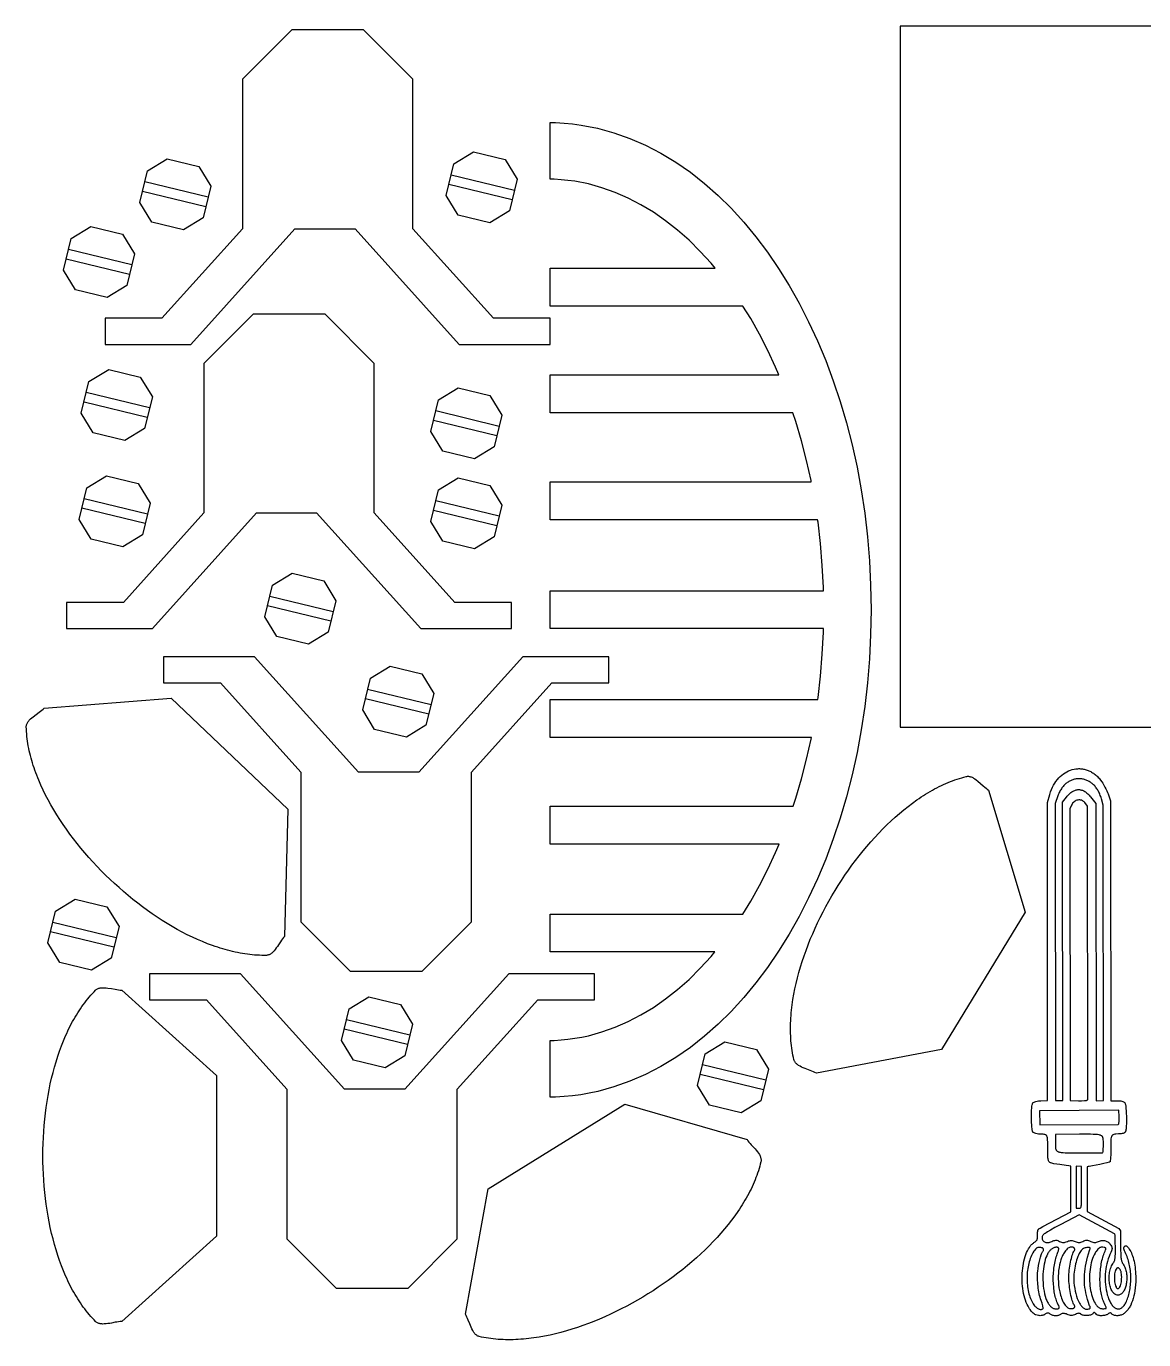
# Model space of a CAD drawing. Extents: x 1595 to 2434, y 672 to 1398.
# Drawn here: x 1595.2 to 1831.2, y 1120.2 to 1397.7 of the extents above; entities that cross this region are included whole.
import ezdxf

# ---------------------------------------------------------------- set-up
doc = ezdxf.new("R2010")
doc.units = 0
doc.layers.add('3MM_CUT', color=5, linetype='CONTINUOUS')
doc.layers.add('3MM_ENGRAVE', color=4, linetype='CONTINUOUS')

msp = doc.modelspace()

# ---------------------------------------------------------------- linework, layer by layer
at = {"layer": '3MM_CUT'}
for points in [[(1611.88, 1330.45), (1630, 1330.45), (1651.97, 1354.87), (1664.7, 1354.87), (1686.68, 1330.45), (1705.88, 1330.45), (1705.88, 1335.98), (1693.88, 1335.98), (1676.88, 1354.87), (1676.88, 1386.47), (1666.47, 1396.88), (1651.3, 1396.88), (1640.88, 1386.47), (1640.88, 1354.87), (1623.88, 1335.98), (1611.88, 1335.98)], [(1779.79, 1249.61), (2025.75, 1249.61), (2025.75, 1397.67), (1779.79, 1397.67)], [(1705.88, 1171.45), (1705.88, 1183.45), (1706.68, 1183.47), (1708.16, 1183.56), (1709.63, 1183.7), (1711.08, 1183.9), (1712.53, 1184.15), (1713.94, 1184.45), (1716.81, 1185.24), (1719.6, 1186.23), (1722.34, 1187.43), (1725.03, 1188.83), (1727.67, 1190.42), (1730.24, 1192.21), (1732.75, 1194.19), (1735.2, 1196.35), (1737.57, 1198.69), (1739.87, 1201.2), (1740.66, 1202.15), (1705.88, 1202.15), (1705.88, 1210.15), (1746.54, 1210.15), (1748.23, 1212.87), (1750.08, 1216.17), (1751.84, 1219.61), (1753.49, 1223.18), (1754.22, 1224.93), (1705.88, 1224.93), (1705.88, 1232.93), (1757.21, 1232.93), (1757.78, 1234.64), (1758.98, 1238.7), (1760.04, 1242.85), (1760.98, 1247.11), (1761.04, 1247.46), (1705.88, 1247.46), (1705.88, 1255.46), (1762.38, 1255.46), (1762.45, 1255.9), (1762.97, 1260.42), (1763.35, 1265.01), (1763.59, 1269.68), (1763.6, 1270.45), (1705.88, 1270.45), (1705.88, 1278.45), (1763.6, 1278.45), (1763.59, 1279.13), (1763.35, 1283.8), (1762.97, 1288.39), (1762.45, 1292.91), (1762.37, 1293.43), (1705.88, 1293.43), (1705.88, 1301.43), (1761.03, 1301.43), (1760.98, 1301.7), (1760.04, 1305.96), (1758.98, 1310.11), (1757.78, 1314.17), (1757.16, 1316.05), (1705.88, 1316.05), (1705.88, 1324.05), (1754.16, 1324.05), (1753.49, 1325.63), (1751.84, 1329.2), (1750.08, 1332.64), (1748.23, 1335.94), (1746.58, 1338.58), (1705.88, 1338.58), (1705.88, 1346.58), (1740.72, 1346.58), (1739.87, 1347.61), (1737.57, 1350.12), (1735.2, 1352.46), (1732.75, 1354.62), (1730.24, 1356.6), (1727.67, 1358.39), (1725.03, 1359.98), (1722.34, 1361.38), (1719.6, 1362.58), (1716.81, 1363.57), (1713.97, 1364.35), (1711.06, 1364.92), (1709.63, 1365.11), (1708.16, 1365.26), (1706.68, 1365.34), (1705.88, 1365.36), (1705.88, 1377.36), (1707, 1377.34), (1708.8, 1377.23), (1710.59, 1377.06), (1712.42, 1376.81), (1715.88, 1376.13), (1719.33, 1375.19), (1722.72, 1373.98), (1726.03, 1372.54), (1729.26, 1370.86), (1732.41, 1368.95), (1735.48, 1366.82), (1738.45, 1364.48), (1741.32, 1361.94), (1744.1, 1359.21), (1746.77, 1356.29), (1749.33, 1353.19), (1751.79, 1349.92), (1754.13, 1346.49), (1756.36, 1342.9), (1758.47, 1339.15), (1760.46, 1335.27), (1762.32, 1331.24), (1764.06, 1327.08), (1765.66, 1322.8), (1767.13, 1318.4), (1768.45, 1313.88), (1769.64, 1309.26), (1770.68, 1304.54), (1771.57, 1299.72), (1772.31, 1294.81), (1772.89, 1289.82), (1773.31, 1284.75), (1773.56, 1279.61), (1773.65, 1274.41), (1773.56, 1269.2), (1773.31, 1264.06), (1772.89, 1258.99), (1772.31, 1254), (1771.57, 1249.09), (1770.68, 1244.27), (1769.64, 1239.55), (1768.45, 1234.93), (1767.13, 1230.41), (1765.66, 1226.01), (1764.06, 1221.73), (1762.32, 1217.57), (1760.46, 1213.54), (1758.47, 1209.66), (1756.36, 1205.91), (1754.13, 1202.32), (1751.79, 1198.89), (1749.33, 1195.62), (1746.77, 1192.52), (1744.1, 1189.6), (1741.32, 1186.87), (1738.45, 1184.33), (1735.48, 1181.99), (1732.41, 1179.86), (1729.26, 1177.95), (1726.03, 1176.27), (1722.72, 1174.83), (1719.33, 1173.63), (1715.93, 1172.69), (1714.13, 1172.31), (1712.37, 1172), (1710.59, 1171.75), (1708.8, 1171.58), (1707, 1171.47)], [(1683.89, 1361.9), (1685.51, 1368.59), (1689.66, 1371.12), (1689.66, 1371.12), (1696.35, 1369.5), (1696.35, 1369.5), (1698.89, 1365.34), (1698.89, 1365.34), (1697.26, 1358.66), (1693.11, 1356.12), (1693.11, 1356.12), (1686.42, 1357.74), (1686.42, 1357.74)], [(1619.18, 1360.45), (1620.8, 1367.14), (1624.95, 1369.67), (1624.95, 1369.67), (1631.64, 1368.05), (1631.64, 1368.05), (1634.18, 1363.89), (1634.18, 1363.89), (1632.56, 1357.21), (1628.4, 1354.67), (1628.4, 1354.67), (1621.71, 1356.29), (1621.71, 1356.29)], [(1603.06, 1346.16), (1604.68, 1352.84), (1608.84, 1355.38), (1608.84, 1355.38), (1615.53, 1353.76), (1615.53, 1353.76), (1618.06, 1349.6), (1618.06, 1349.6), (1616.44, 1342.91), (1612.29, 1340.38), (1612.29, 1340.38), (1605.6, 1342), (1605.6, 1342)], [(1603.72, 1270.45), (1621.84, 1270.45), (1643.81, 1294.86), (1656.54, 1294.86), (1678.52, 1270.45), (1697.72, 1270.45), (1697.72, 1275.97), (1685.72, 1275.97), (1668.72, 1294.86), (1668.72, 1326.46), (1658.31, 1336.87), (1643.14, 1336.87), (1632.72, 1326.46), (1632.72, 1294.86), (1615.72, 1275.97), (1603.72, 1275.97)], [(1606.84, 1315.95), (1608.46, 1322.64), (1612.62, 1325.17), (1612.62, 1325.17), (1619.3, 1323.55), (1619.3, 1323.55), (1621.84, 1319.39), (1621.84, 1319.39), (1620.22, 1312.71), (1616.06, 1310.17), (1616.06, 1310.17), (1609.37, 1311.79), (1609.37, 1311.79)], [(1680.65, 1312.06), (1682.27, 1318.75), (1686.43, 1321.28), (1686.43, 1321.28), (1693.12, 1319.66), (1693.12, 1319.66), (1695.65, 1315.5), (1695.65, 1315.5), (1694.03, 1308.82), (1689.87, 1306.28), (1689.87, 1306.28), (1683.18, 1307.9), (1683.18, 1307.9)], [(1606.41, 1293.51), (1608.03, 1300.2), (1612.18, 1302.73), (1612.18, 1302.73), (1618.87, 1301.11), (1618.87, 1301.11), (1621.41, 1296.96), (1621.41, 1296.96), (1619.79, 1290.27), (1615.63, 1287.73), (1615.63, 1287.73), (1608.94, 1289.35), (1608.94, 1289.35)], [(1680.65, 1293.07), (1682.27, 1299.76), (1686.43, 1302.3), (1686.43, 1302.3), (1693.12, 1300.67), (1693.12, 1300.67), (1695.65, 1296.52), (1695.65, 1296.52), (1694.03, 1289.83), (1689.87, 1287.3), (1689.87, 1287.3), (1683.18, 1288.92), (1683.18, 1288.92)], [(1645.59, 1272.9), (1647.21, 1279.59), (1651.37, 1282.12), (1651.37, 1282.12), (1658.06, 1280.5), (1658.06, 1280.5), (1660.59, 1276.34), (1660.59, 1276.34), (1658.97, 1269.66), (1654.81, 1267.12), (1654.81, 1267.12), (1648.12, 1268.74), (1648.12, 1268.74)], [(1718.23, 1264.51), (1700.11, 1264.51), (1678.14, 1240.1), (1665.41, 1240.1), (1643.44, 1264.51), (1624.23, 1264.51), (1624.23, 1258.99), (1636.23, 1258.99), (1653.23, 1240.1), (1653.23, 1208.5), (1663.64, 1198.09), (1678.81, 1198.09), (1689.23, 1208.5), (1689.23, 1240.1), (1706.23, 1258.99), (1718.23, 1258.99)], [(1666.27, 1253.26), (1667.89, 1259.95), (1672.04, 1262.49), (1672.04, 1262.49), (1678.73, 1260.86), (1678.73, 1260.86), (1681.27, 1256.71), (1681.27, 1256.71), (1679.64, 1250.02), (1675.49, 1247.49), (1675.49, 1247.49), (1668.8, 1249.11), (1668.8, 1249.11)], [(1645.94, 1201.43), (1645.44, 1201.42), (1644.95, 1201.42), (1644.45, 1201.44), (1643.95, 1201.46), (1643.44, 1201.49), (1642.94, 1201.54), (1642.43, 1201.59), (1641.91, 1201.65), (1641.4, 1201.72), (1640.88, 1201.81), (1640.37, 1201.9), (1639.85, 1202), (1639.33, 1202.11), (1638.8, 1202.23), (1638.28, 1202.35), (1637.75, 1202.49), (1637.23, 1202.63), (1636.7, 1202.79), (1636.17, 1202.95), (1635.64, 1203.12), (1635.1, 1203.3), (1634.57, 1203.49), (1633.51, 1203.89), (1632.44, 1204.32), (1631.37, 1204.78), (1630.3, 1205.27), (1629.23, 1205.79), (1628.16, 1206.34), (1627.1, 1206.92), (1626.03, 1207.52), (1624.98, 1208.15), (1623.92, 1208.81), (1622.88, 1209.49), (1621.83, 1210.2), (1620.8, 1210.92), (1619.78, 1211.67), (1618.76, 1212.45), (1617.75, 1213.24), (1616.76, 1214.05), (1615.77, 1214.88), (1614.8, 1215.73), (1613.84, 1216.59), (1612.9, 1217.48), (1611.97, 1218.38), (1611.06, 1219.29), (1610.16, 1220.22), (1609.28, 1221.16), (1608.42, 1222.11), (1607.58, 1223.08), (1606.76, 1224.05), (1605.96, 1225.04), (1605.18, 1226.04), (1604.42, 1227.04), (1603.69, 1228.05), (1602.98, 1229.07), (1602.3, 1230.1), (1601.64, 1231.13), (1601.01, 1232.16), (1600.41, 1233.2), (1599.83, 1234.24), (1599.29, 1235.28), (1598.77, 1236.33), (1598.29, 1237.37), (1597.84, 1238.42), (1597.62, 1238.94), (1597.42, 1239.46), (1597.22, 1239.99), (1597.03, 1240.51), (1596.85, 1241.03), (1596.68, 1241.55), (1596.52, 1242.06), (1596.37, 1242.58), (1596.22, 1243.1), (1596.09, 1243.61), (1595.96, 1244.13), (1595.84, 1244.64), (1595.74, 1245.15), (1595.64, 1245.66), (1595.55, 1246.17), (1595.47, 1246.67), (1595.4, 1247.18), (1595.34, 1247.68), (1595.3, 1248.18), (1595.26, 1248.68), (1595.23, 1249.17), (1595.21, 1249.67), (1595.22, 1249.82), (1595.24, 1249.97), (1595.27, 1250.12), (1595.32, 1250.27), (1595.38, 1250.41), (1595.45, 1250.55), (1595.53, 1250.69), (1595.63, 1250.82), (1595.73, 1250.96), (1595.85, 1251.09), (1596.1, 1251.35), (1596.37, 1251.6), (1596.67, 1251.84), (1597.3, 1252.31), (1597.94, 1252.77), (1598.24, 1253), (1598.53, 1253.22), (1598.79, 1253.45), (1599.02, 1253.67), (1625.85, 1255.76), (1650.48, 1232.33), (1649.74, 1205.43), (1649.53, 1205.19), (1649.32, 1204.92), (1649.11, 1204.62), (1648.9, 1204.31), (1648.47, 1203.65), (1648.26, 1203.32), (1648.03, 1203), (1647.8, 1202.69), (1647.57, 1202.4), (1647.32, 1202.13), (1647.2, 1202.01), (1647.07, 1201.9), (1646.94, 1201.8), (1646.81, 1201.71), (1646.67, 1201.63), (1646.53, 1201.56), (1646.39, 1201.51), (1646.24, 1201.47), (1646.09, 1201.44)], [(1815.86, 1156.91), (1815.43, 1156.96), (1814.86, 1157.03), (1813.51, 1157.22), (1812.86, 1157.32), (1812.28, 1157.42), (1811.85, 1157.51), (1811.62, 1157.57), (1811.52, 1157.61), (1811.43, 1157.66), (1811.35, 1157.73), (1811.27, 1157.8), (1811.21, 1157.9), (1811.16, 1158.01), (1811.11, 1158.14), (1811.07, 1158.3), (1811.04, 1158.48), (1811.02, 1158.69), (1810.98, 1159.22), (1810.96, 1159.88), (1810.96, 1160.72), (1810.96, 1161.68), (1810.96, 1162.06), (1810.95, 1162.4), (1810.93, 1162.68), (1810.9, 1162.91), (1810.85, 1163.1), (1810.8, 1163.26), (1810.76, 1163.32), (1810.72, 1163.38), (1810.68, 1163.43), (1810.63, 1163.47), (1810.57, 1163.51), (1810.52, 1163.54), (1810.38, 1163.58), (1810.22, 1163.61), (1810.03, 1163.63), (1809.57, 1163.64), (1809.28, 1163.66), (1809, 1163.69), (1808.73, 1163.73), (1808.48, 1163.78), (1808.26, 1163.84), (1808.08, 1163.91), (1807.94, 1163.99), (1807.89, 1164.03), (1807.85, 1164.07), (1807.81, 1164.14), (1807.78, 1164.22), (1807.74, 1164.34), (1807.71, 1164.47), (1807.66, 1164.8), (1807.61, 1165.19), (1807.58, 1165.64), (1807.55, 1166.13), (1807.53, 1166.64), (1807.53, 1167.17), (1807.53, 1167.7), (1807.54, 1168.21), (1807.57, 1168.7), (1807.6, 1169.15), (1807.64, 1169.54), (1807.69, 1169.87), (1807.72, 1170), (1807.76, 1170.11), (1807.79, 1170.2), (1807.83, 1170.26), (1807.87, 1170.31), (1807.92, 1170.35), (1808.07, 1170.43), (1808.25, 1170.5), (1808.47, 1170.57), (1808.71, 1170.63), (1808.98, 1170.67), (1809.26, 1170.7), (1809.54, 1170.71), (1810.93, 1170.74), (1810.9, 1233.73), (1811.4, 1235.43), (1811.56, 1235.95), (1811.75, 1236.45), (1811.96, 1236.92), (1812.2, 1237.36), (1812.45, 1237.79), (1812.71, 1238.18), (1813, 1238.55), (1813.3, 1238.89), (1813.62, 1239.21), (1813.95, 1239.5), (1814.29, 1239.77), (1814.64, 1240), (1815, 1240.21), (1815.37, 1240.39), (1815.75, 1240.54), (1816.13, 1240.66), (1816.52, 1240.76), (1816.91, 1240.82), (1817.11, 1240.84), (1817.31, 1240.85), (1817.51, 1240.86), (1817.7, 1240.86), (1817.9, 1240.85), (1818.1, 1240.83), (1818.3, 1240.81), (1818.49, 1240.77), (1818.69, 1240.73), (1818.89, 1240.68), (1819.08, 1240.63), (1819.28, 1240.56), (1819.47, 1240.49), (1819.66, 1240.41), (1819.85, 1240.32), (1820.04, 1240.23), (1820.23, 1240.12), (1820.41, 1240.01), (1820.6, 1239.89), (1820.78, 1239.76), (1820.96, 1239.63), (1821.13, 1239.48), (1821.31, 1239.33), (1821.48, 1239.17), (1821.65, 1238.99), (1821.81, 1238.82), (1821.97, 1238.63), (1822.13, 1238.43), (1822.37, 1238.11), (1822.6, 1237.76), (1822.84, 1237.38), (1823.06, 1236.98), (1823.27, 1236.59), (1823.46, 1236.2), (1823.61, 1235.84), (1823.73, 1235.52), (1824.21, 1234.03), (1824.27, 1170.69), (1825.58, 1170.73), (1825.85, 1170.73), (1826.12, 1170.71), (1826.37, 1170.67), (1826.61, 1170.62), (1826.82, 1170.56), (1827, 1170.49), (1827.14, 1170.41), (1827.2, 1170.36), (1827.24, 1170.32), (1827.28, 1170.25), (1827.31, 1170.16), (1827.34, 1170.05), (1827.38, 1169.9), (1827.44, 1169.55), (1827.49, 1169.11), (1827.53, 1168.61), (1827.56, 1168.05), (1827.58, 1167.46), (1827.58, 1166.84), (1827.57, 1165.84), (1827.56, 1165.44), (1827.55, 1165.09), (1827.52, 1164.79), (1827.48, 1164.55), (1827.43, 1164.34), (1827.4, 1164.26), (1827.36, 1164.18), (1827.32, 1164.11), (1827.27, 1164.05), (1827.22, 1163.99), (1827.16, 1163.95), (1827.1, 1163.91), (1827.03, 1163.87), (1826.87, 1163.82), (1826.68, 1163.78), (1826.46, 1163.75), (1825.91, 1163.71), (1825.37, 1163.66), (1825.15, 1163.64), (1824.96, 1163.6), (1824.8, 1163.55), (1824.73, 1163.51), (1824.66, 1163.48), (1824.61, 1163.43), (1824.56, 1163.38), (1824.51, 1163.33), (1824.47, 1163.26), (1824.43, 1163.19), (1824.4, 1163.11), (1824.35, 1162.92), (1824.32, 1162.69), (1824.29, 1162.42), (1824.28, 1162.1), (1824.27, 1161.73), (1824.28, 1160.81), (1824.27, 1159.71), (1824.26, 1159.22), (1824.23, 1158.78), (1824.21, 1158.4), (1824.18, 1158.1), (1824.14, 1157.89), (1824.12, 1157.82), (1824.11, 1157.78), (1824.04, 1157.75), (1823.91, 1157.71), (1823.44, 1157.58), (1822.78, 1157.43), (1822, 1157.26), (1821.18, 1157.1), (1820.4, 1156.95), (1819.74, 1156.84), (1819.47, 1156.81), (1819.26, 1156.79), (1819.27, 1147.3), (1825.97, 1143.7), (1826.34, 1143.21), (1826.35, 1140.11), (1826.35, 1139.19), (1826.37, 1138.45), (1826.39, 1137.87), (1826.41, 1137.62), (1826.44, 1137.41), (1826.47, 1137.21), (1826.51, 1137.04), (1826.55, 1136.89), (1826.6, 1136.75), (1826.66, 1136.61), (1826.72, 1136.49), (1826.87, 1136.24), (1827, 1136.04), (1827.12, 1135.83), (1827.22, 1135.6), (1827.31, 1135.37), (1827.39, 1135.13), (1827.46, 1134.88), (1827.52, 1134.63), (1827.57, 1134.37), (1827.61, 1134.11), (1827.64, 1133.85), (1827.66, 1133.58), (1827.66, 1133.32), (1827.66, 1133.05), (1827.65, 1132.79), (1827.63, 1132.53), (1827.6, 1132.28), (1827.56, 1132.02), (1827.51, 1131.78), (1827.45, 1131.54), (1827.39, 1131.32), (1827.31, 1131.1), (1827.23, 1130.89), (1827.14, 1130.7), (1827.04, 1130.52), (1826.93, 1130.35), (1826.81, 1130.19), (1826.69, 1130.06), (1826.56, 1129.94), (1826.42, 1129.84), (1826.27, 1129.76), (1826.12, 1129.7), (1825.96, 1129.66), (1825.78, 1129.65), (1825.6, 1129.66), (1825.43, 1129.7), (1825.26, 1129.77), (1825.11, 1129.86), (1824.96, 1129.98), (1824.83, 1130.12), (1824.7, 1130.28), (1824.58, 1130.46), (1824.47, 1130.65), (1824.37, 1130.86), (1824.28, 1131.09), (1824.2, 1131.33), (1824.13, 1131.58), (1824.07, 1131.84), (1824.02, 1132.11), (1823.98, 1132.39), (1823.95, 1132.68), (1823.94, 1132.97), (1823.93, 1133.26), (1823.94, 1133.56), (1823.96, 1133.85), (1823.99, 1134.15), (1824.04, 1134.44), (1824.09, 1134.73), (1824.16, 1135.01), (1824.25, 1135.29), (1824.34, 1135.56), (1824.45, 1135.82), (1824.58, 1136.06), (1824.72, 1136.3), (1824.87, 1136.52), (1824.93, 1136.61), (1824.98, 1136.7), (1825.03, 1136.8), (1825.07, 1136.91), (1825.11, 1137.04), (1825.14, 1137.18), (1825.2, 1137.51), (1825.23, 1137.91), (1825.25, 1138.41), (1825.26, 1139.02), (1825.25, 1139.76), (1825.24, 1140.81), (1825.21, 1141.68), (1825.18, 1142.29), (1825.16, 1142.46), (1825.15, 1142.54), (1825.07, 1142.64), (1817.59, 1146.63), (1813.7, 1144.56), (1812.49, 1143.92), (1811.56, 1143.41), (1810.88, 1143.02), (1810.61, 1142.85), (1810.39, 1142.71), (1810.22, 1142.58), (1810.08, 1142.47), (1809.97, 1142.36), (1809.9, 1142.26), (1809.84, 1142.16), (1809.81, 1142.06), (1809.79, 1141.96), (1809.78, 1141.86), (1809.79, 1141.67), (1809.82, 1141.51), (1809.87, 1141.36), (1809.94, 1141.22), (1810.02, 1141.1), (1810.13, 1141), (1810.25, 1140.91), (1810.39, 1140.84), (1810.54, 1140.79), (1810.7, 1140.76), (1810.87, 1140.75), (1811.05, 1140.76), (1811.24, 1140.78), (1811.43, 1140.83), (1811.63, 1140.91), (1811.84, 1141), (1812.07, 1141.11), (1812.28, 1141.18), (1812.49, 1141.23), (1812.68, 1141.25), (1812.88, 1141.24), (1813.07, 1141.19), (1813.27, 1141.12), (1813.48, 1141.02), (1813.69, 1140.92), (1813.89, 1140.85), (1814.09, 1140.81), (1814.28, 1140.79), (1814.48, 1140.8), (1814.68, 1140.84), (1814.89, 1140.91), (1815.11, 1141), (1815.32, 1141.1), (1815.53, 1141.16), (1815.74, 1141.2), (1815.94, 1141.22), (1816.15, 1141.2), (1816.35, 1141.16), (1816.56, 1141.09), (1816.78, 1141), (1817, 1140.91), (1817.2, 1140.84), (1817.4, 1140.8), (1817.6, 1140.79), (1817.79, 1140.8), (1817.99, 1140.85), (1818.19, 1140.92), (1818.4, 1141.02), (1818.61, 1141.12), (1818.81, 1141.2), (1819.01, 1141.24), (1819.2, 1141.25), (1819.39, 1141.24), (1819.6, 1141.19), (1819.81, 1141.11), (1820.04, 1141.01), (1820.27, 1140.9), (1820.49, 1140.82), (1820.69, 1140.78), (1820.89, 1140.76), (1821.09, 1140.77), (1821.29, 1140.82), (1821.5, 1140.89), (1821.72, 1140.99), (1821.9, 1141.08), (1822.08, 1141.14), (1822.27, 1141.18), (1822.45, 1141.21), (1822.62, 1141.22), (1822.8, 1141.21), (1822.98, 1141.19), (1823.15, 1141.14), (1823.31, 1141.08), (1823.47, 1141), (1823.63, 1140.91), (1823.78, 1140.8), (1823.92, 1140.68), (1824.05, 1140.53), (1824.18, 1140.38), (1824.29, 1140.21), (1824.41, 1140), (1824.49, 1139.82), (1824.52, 1139.74), (1824.53, 1139.65), (1824.54, 1139.56), (1824.54, 1139.46), (1824.52, 1139.36), (1824.5, 1139.25), (1824.41, 1138.99), (1824.28, 1138.67), (1824.11, 1138.27), (1823.91, 1137.79), (1823.73, 1137.3), (1823.58, 1136.79), (1823.44, 1136.27), (1823.33, 1135.74), (1823.24, 1135.21), (1823.17, 1134.66), (1823.12, 1134.12), (1823.1, 1133.56), (1823.09, 1133.01), (1823.11, 1132.46), (1823.16, 1131.9), (1823.22, 1131.35), (1823.31, 1130.81), (1823.42, 1130.27), (1823.55, 1129.74), (1823.64, 1129.45), (1823.73, 1129.17), (1823.82, 1128.91), (1823.92, 1128.67), (1824.02, 1128.43), (1824.13, 1128.21), (1824.24, 1128.01), (1824.36, 1127.82), (1824.48, 1127.65), (1824.6, 1127.49), (1824.73, 1127.34), (1824.86, 1127.22), (1824.99, 1127.1), (1825.12, 1127), (1825.25, 1126.92), (1825.38, 1126.85), (1825.52, 1126.8), (1825.65, 1126.77), (1825.79, 1126.75), (1825.93, 1126.75), (1826.06, 1126.76), (1826.2, 1126.79), (1826.33, 1126.84), (1826.46, 1126.91), (1826.59, 1126.99), (1826.72, 1127.09), (1826.85, 1127.2), (1826.98, 1127.34), (1827.1, 1127.49), (1827.22, 1127.66), (1827.33, 1127.84), (1827.44, 1128.05), (1827.57, 1128.31), (1827.69, 1128.59), (1827.81, 1128.87), (1827.91, 1129.17), (1828.01, 1129.47), (1828.1, 1129.78), (1828.18, 1130.09), (1828.25, 1130.42), (1828.31, 1130.74), (1828.37, 1131.08), (1828.41, 1131.41), (1828.45, 1131.75), (1828.48, 1132.1), (1828.5, 1132.44), (1828.52, 1132.79), (1828.52, 1133.14), (1828.52, 1133.49), (1828.51, 1133.84), (1828.49, 1134.18), (1828.46, 1134.53), (1828.42, 1134.88), (1828.38, 1135.22), (1828.32, 1135.56), (1828.26, 1135.89), (1828.19, 1136.22), (1828.11, 1136.55), (1828.03, 1136.87), (1827.93, 1137.18), (1827.83, 1137.49), (1827.72, 1137.79), (1827.6, 1138.08), (1827.47, 1138.37), (1827.3, 1138.73), (1827.17, 1139.02), (1827.09, 1139.26), (1827.04, 1139.45), (1827.03, 1139.53), (1827.03, 1139.6), (1827.04, 1139.67), (1827.06, 1139.73), (1827.09, 1139.78), (1827.12, 1139.84), (1827.21, 1139.95), (1827.31, 1140.04), (1827.36, 1140.07), (1827.41, 1140.09), (1827.45, 1140.1), (1827.5, 1140.1), (1827.55, 1140.09), (1827.6, 1140.06), (1827.65, 1140.03), (1827.71, 1139.98), (1827.84, 1139.84), (1827.99, 1139.65), (1828.18, 1139.39), (1828.34, 1139.14), (1828.49, 1138.87), (1828.63, 1138.58), (1828.76, 1138.27), (1828.89, 1137.93), (1829, 1137.58), (1829.1, 1137.21), (1829.2, 1136.82), (1829.28, 1136.41), (1829.35, 1135.98), (1829.41, 1135.54), (1829.46, 1135.09), (1829.5, 1134.62), (1829.53, 1134.13), (1829.55, 1133.64), (1829.55, 1133.13), (1829.54, 1132.46), (1829.51, 1131.82), (1829.45, 1131.2), (1829.37, 1130.6), (1829.28, 1130.03), (1829.16, 1129.48), (1829.02, 1128.96), (1828.86, 1128.47), (1828.69, 1128), (1828.49, 1127.57), (1828.38, 1127.36), (1828.28, 1127.17), (1828.16, 1126.98), (1828.04, 1126.8), (1827.92, 1126.63), (1827.79, 1126.46), (1827.66, 1126.31), (1827.53, 1126.17), (1827.39, 1126.03), (1827.24, 1125.9), (1827.1, 1125.78), (1826.94, 1125.68), (1826.8, 1125.59), (1826.64, 1125.51), (1826.47, 1125.45), (1826.29, 1125.4), (1826.11, 1125.36), (1825.93, 1125.34), (1825.74, 1125.32), (1825.56, 1125.32), (1825.38, 1125.33), (1825.21, 1125.36), (1825.05, 1125.39), (1824.9, 1125.44), (1824.76, 1125.5), (1824.63, 1125.57), (1824.53, 1125.65), (1824.44, 1125.75), (1824.37, 1125.82), (1824.29, 1125.87), (1824.21, 1125.9), (1824.12, 1125.9), (1824.02, 1125.88), (1823.91, 1125.83), (1823.8, 1125.77), (1823.68, 1125.67), (1823.57, 1125.6), (1823.45, 1125.53), (1823.3, 1125.47), (1823.14, 1125.42), (1822.97, 1125.38), (1822.79, 1125.35), (1822.61, 1125.33), (1822.42, 1125.32), (1822.24, 1125.32), (1822.06, 1125.32), (1821.89, 1125.34), (1821.73, 1125.37), (1821.59, 1125.41), (1821.46, 1125.46), (1821.36, 1125.52), (1821.28, 1125.59), (1821.13, 1125.75), (1821, 1125.88), (1820.9, 1125.95), (1820.85, 1125.98), (1820.81, 1125.99), (1820.77, 1125.99), (1820.73, 1125.98), (1820.69, 1125.96), (1820.65, 1125.94), (1820.56, 1125.85), (1820.46, 1125.73), (1820.38, 1125.64), (1820.27, 1125.57), (1820.13, 1125.5), (1819.97, 1125.45), (1819.8, 1125.41), (1819.61, 1125.37), (1819.42, 1125.35), (1819.22, 1125.34), (1819.02, 1125.34), (1818.83, 1125.36), (1818.64, 1125.38), (1818.47, 1125.42), (1818.31, 1125.46), (1818.17, 1125.52), (1818.06, 1125.59), (1818.01, 1125.63), (1817.97, 1125.67), (1817.94, 1125.71), (1817.9, 1125.74), (1817.8, 1125.79), (1817.68, 1125.81), (1817.55, 1125.82), (1817.39, 1125.79), (1817.22, 1125.75), (1817.03, 1125.69), (1816.83, 1125.6), (1816.59, 1125.5), (1816.37, 1125.43), (1816.16, 1125.38), (1815.95, 1125.37), (1815.74, 1125.38), (1815.53, 1125.42), (1815.3, 1125.49), (1815.07, 1125.59), (1814.86, 1125.68), (1814.67, 1125.74), (1814.48, 1125.79), (1814.31, 1125.8), (1814.15, 1125.8), (1814, 1125.77), (1813.87, 1125.72), (1813.75, 1125.65), (1813.63, 1125.56), (1813.51, 1125.49), (1813.38, 1125.43), (1813.24, 1125.38), (1813.1, 1125.34), (1812.95, 1125.31), (1812.81, 1125.29), (1812.66, 1125.29), (1812.51, 1125.29), (1812.36, 1125.31), (1812.21, 1125.34), (1812.06, 1125.38), (1811.91, 1125.43), (1811.76, 1125.49), (1811.62, 1125.57), (1811.48, 1125.65), (1811.32, 1125.75), (1811.17, 1125.82), (1811.03, 1125.86), (1810.9, 1125.87), (1810.77, 1125.85), (1810.65, 1125.81), (1810.52, 1125.73), (1810.39, 1125.63), (1810.26, 1125.54), (1810.12, 1125.46), (1809.96, 1125.4), (1809.78, 1125.36), (1809.59, 1125.33), (1809.39, 1125.32), (1809.18, 1125.33), (1808.98, 1125.36), (1808.71, 1125.41), (1808.48, 1125.48), (1808.37, 1125.52), (1808.27, 1125.57), (1808.17, 1125.63), (1808.08, 1125.69), (1807.89, 1125.85), (1807.69, 1126.04), (1807.49, 1126.29), (1807.25, 1126.59), (1807.13, 1126.75), (1807.02, 1126.93), (1806.8, 1127.3), (1806.6, 1127.7), (1806.42, 1128.12), (1806.25, 1128.56), (1806.11, 1129.02), (1805.98, 1129.51), (1805.87, 1130), (1805.77, 1130.51), (1805.69, 1131.03), (1805.63, 1131.56), (1805.59, 1132.1), (1805.56, 1132.64), (1805.55, 1133.18), (1805.56, 1133.73), (1805.58, 1134.27), (1805.62, 1134.8), (1805.68, 1135.33), (1805.75, 1135.85), (1805.83, 1136.36), (1805.94, 1136.85), (1806.05, 1137.33), (1806.19, 1137.79), (1806.34, 1138.23), (1806.5, 1138.65), (1806.68, 1139.04), (1806.87, 1139.41), (1807.08, 1139.75), (1807.19, 1139.9), (1807.31, 1140.05), (1807.42, 1140.19), (1807.54, 1140.32), (1807.67, 1140.45), (1807.8, 1140.56), (1807.93, 1140.66), (1808.06, 1140.76), (1808.3, 1140.92), (1808.48, 1141.05), (1808.55, 1141.12), (1808.61, 1141.18), (1808.66, 1141.25), (1808.7, 1141.33), (1808.73, 1141.41), (1808.75, 1141.5), (1808.79, 1141.72), (1808.8, 1142), (1808.8, 1142.37), (1808.8, 1142.7), (1808.82, 1142.98), (1808.84, 1143.19), (1808.87, 1143.28), (1808.89, 1143.36), (1808.92, 1143.43), (1808.96, 1143.5), (1809.01, 1143.56), (1809.06, 1143.62), (1809.19, 1143.72), (1809.35, 1143.83), (1809.91, 1144.17), (1815.87, 1147.25)], [(1757.37, 1179.4), (1757.26, 1179.88), (1757.15, 1180.36), (1757.06, 1180.86), (1756.98, 1181.35), (1756.9, 1181.85), (1756.84, 1182.36), (1756.78, 1182.86), (1756.73, 1183.38), (1756.7, 1183.9), (1756.67, 1184.42), (1756.64, 1184.94), (1756.63, 1185.47), (1756.63, 1186), (1756.63, 1186.54), (1756.65, 1187.08), (1756.67, 1187.62), (1756.7, 1188.17), (1756.74, 1188.72), (1756.78, 1189.27), (1756.84, 1189.82), (1756.9, 1190.38), (1756.97, 1190.94), (1757.13, 1192.07), (1757.33, 1193.2), (1757.55, 1194.35), (1757.8, 1195.5), (1758.09, 1196.65), (1758.4, 1197.81), (1758.74, 1198.97), (1759.1, 1200.14), (1759.5, 1201.31), (1759.91, 1202.48), (1760.36, 1203.65), (1760.82, 1204.81), (1761.32, 1205.98), (1761.83, 1207.14), (1762.37, 1208.29), (1762.93, 1209.45), (1763.51, 1210.59), (1764.12, 1211.73), (1764.74, 1212.86), (1765.38, 1213.98), (1766.05, 1215.09), (1766.73, 1216.19), (1767.43, 1217.27), (1768.14, 1218.35), (1768.87, 1219.4), (1769.62, 1220.45), (1770.39, 1221.47), (1771.17, 1222.48), (1771.96, 1223.48), (1772.77, 1224.45), (1773.59, 1225.4), (1774.43, 1226.33), (1775.27, 1227.24), (1776.13, 1228.12), (1776.99, 1228.98), (1777.87, 1229.82), (1778.76, 1230.63), (1779.66, 1231.41), (1780.56, 1232.17), (1781.47, 1232.89), (1782.39, 1233.59), (1783.32, 1234.25), (1783.78, 1234.57), (1784.25, 1234.88), (1784.72, 1235.18), (1785.18, 1235.48), (1785.65, 1235.76), (1786.13, 1236.04), (1786.6, 1236.31), (1787.07, 1236.57), (1787.55, 1236.82), (1788.02, 1237.06), (1788.5, 1237.29), (1788.97, 1237.52), (1789.45, 1237.73), (1789.93, 1237.93), (1790.4, 1238.13), (1790.88, 1238.31), (1791.36, 1238.49), (1791.84, 1238.65), (1792.32, 1238.8), (1792.79, 1238.95), (1793.27, 1239.08), (1793.75, 1239.2), (1793.9, 1239.23), (1794.05, 1239.24), (1794.21, 1239.24), (1794.36, 1239.22), (1794.51, 1239.2), (1794.66, 1239.15), (1794.82, 1239.1), (1794.97, 1239.04), (1795.12, 1238.96), (1795.27, 1238.88), (1795.58, 1238.69), (1795.88, 1238.47), (1796.18, 1238.23), (1796.78, 1237.72), (1797.36, 1237.2), (1797.65, 1236.95), (1797.93, 1236.72), (1798.2, 1236.51), (1798.47, 1236.33), (1806.2, 1210.56), (1788.53, 1181.51), (1762.09, 1176.53), (1761.8, 1176.68), (1761.49, 1176.83), (1761.16, 1176.97), (1760.81, 1177.11), (1760.07, 1177.39), (1759.71, 1177.53), (1759.34, 1177.68), (1758.99, 1177.84), (1758.66, 1178.01), (1758.35, 1178.19), (1758.21, 1178.29), (1758.07, 1178.39), (1757.94, 1178.5), (1757.83, 1178.61), (1757.72, 1178.73), (1757.63, 1178.85), (1757.54, 1178.98), (1757.47, 1179.11), (1757.41, 1179.25)], [(1822.29, 1234.5), (1822.22, 1234.75), (1822.15, 1234.99), (1822.07, 1235.22), (1821.98, 1235.44), (1821.88, 1235.66), (1821.78, 1235.87), (1821.68, 1236.07), (1821.57, 1236.26), (1821.45, 1236.45), (1821.33, 1236.63), (1821.21, 1236.8), (1821.08, 1236.97), (1820.95, 1237.13), (1820.81, 1237.28), (1820.66, 1237.42), (1820.52, 1237.56), (1820.37, 1237.69), (1820.22, 1237.81), (1820.06, 1237.92), (1819.9, 1238.03), (1819.74, 1238.13), (1819.58, 1238.22), (1819.41, 1238.3), (1819.24, 1238.38), (1819.07, 1238.45), (1818.9, 1238.51), (1818.73, 1238.56), (1818.55, 1238.61), (1818.38, 1238.65), (1818.2, 1238.68), (1818.02, 1238.7), (1817.85, 1238.72), (1817.67, 1238.73), (1817.49, 1238.73), (1817.31, 1238.72), (1817.13, 1238.71), (1816.96, 1238.68), (1816.78, 1238.65), (1816.6, 1238.62), (1816.43, 1238.57), (1816.26, 1238.52), (1816.08, 1238.46), (1815.92, 1238.39), (1815.75, 1238.31), (1815.58, 1238.23), (1815.42, 1238.13), (1815.26, 1238.03), (1815.1, 1237.93), (1814.94, 1237.81), (1814.79, 1237.69), (1814.64, 1237.55), (1814.5, 1237.42), (1814.36, 1237.27), (1814.22, 1237.11), (1814.09, 1236.95), (1813.96, 1236.78), (1813.84, 1236.6), (1813.72, 1236.41), (1813.6, 1236.22), (1813.49, 1236.02), (1813.39, 1235.8), (1813.29, 1235.59), (1813.2, 1235.36), (1813.11, 1235.12), (1812.54, 1233.48), (1812.59, 1170.74), (1814.13, 1170.74), (1814.1, 1233.77), (1814.93, 1234.84), (1815.09, 1235.03), (1815.24, 1235.21), (1815.4, 1235.38), (1815.56, 1235.54), (1815.72, 1235.68), (1815.87, 1235.81), (1816.03, 1235.93), (1816.19, 1236.03), (1816.35, 1236.13), (1816.51, 1236.21), (1816.67, 1236.28), (1816.83, 1236.33), (1817, 1236.38), (1817.16, 1236.41), (1817.32, 1236.43), (1817.48, 1236.44), (1817.64, 1236.43), (1817.8, 1236.42), (1817.97, 1236.39), (1818.13, 1236.35), (1818.29, 1236.29), (1818.45, 1236.23), (1818.61, 1236.15), (1818.77, 1236.06), (1818.93, 1235.96), (1819.09, 1235.84), (1819.25, 1235.71), (1819.4, 1235.57), (1819.56, 1235.42), (1819.72, 1235.26), (1819.87, 1235.08), (1820.03, 1234.89), (1821.13, 1233.49), (1821.19, 1170.67), (1822.73, 1170.77), (1822.64, 1233.15)], [(1818.78, 1233.69), (1818.71, 1233.77), (1818.63, 1233.85), (1818.55, 1233.92), (1818.47, 1233.98), (1818.29, 1234.09), (1818.11, 1234.17), (1817.92, 1234.22), (1817.72, 1234.24), (1817.51, 1234.25), (1817.31, 1234.22), (1817.11, 1234.17), (1816.92, 1234.1), (1816.73, 1234), (1816.55, 1233.88), (1816.39, 1233.73), (1816.23, 1233.56), (1816.1, 1233.38), (1815.99, 1233.16), (1815.62, 1232.36), (1815.68, 1170.75), (1817.43, 1170.72), (1818.12, 1170.72), (1818.7, 1170.75), (1818.93, 1170.77), (1819.12, 1170.79), (1819.24, 1170.82), (1819.28, 1170.84), (1819.3, 1170.85), (1819.42, 1171.01), (1819.38, 1232.92)], [(1599.8, 1204.05), (1601.42, 1210.74), (1605.57, 1213.27), (1605.57, 1213.27), (1612.26, 1211.65), (1612.26, 1211.65), (1614.8, 1207.49), (1614.8, 1207.49), (1613.17, 1200.8), (1609.02, 1198.27), (1609.02, 1198.27), (1602.33, 1199.89), (1602.33, 1199.89)], [(1715.26, 1197.54), (1697.15, 1197.54), (1675.18, 1173.13), (1662.44, 1173.13), (1640.47, 1197.54), (1621.26, 1197.54), (1621.26, 1192.01), (1633.26, 1192.01), (1650.26, 1173.13), (1650.26, 1141.53), (1660.68, 1131.11), (1675.85, 1131.11), (1686.26, 1141.53), (1686.26, 1173.13), (1703.26, 1192.01), (1715.26, 1192.01)], [(1609.86, 1124.08), (1609.52, 1124.44), (1609.18, 1124.8), (1608.84, 1125.17), (1608.52, 1125.55), (1608.19, 1125.94), (1607.87, 1126.33), (1607.56, 1126.74), (1607.25, 1127.15), (1606.95, 1127.57), (1606.66, 1128), (1606.36, 1128.44), (1606.08, 1128.89), (1605.8, 1129.34), (1605.52, 1129.8), (1605.26, 1130.27), (1604.99, 1130.74), (1604.73, 1131.23), (1604.48, 1131.72), (1604.23, 1132.21), (1603.99, 1132.71), (1603.75, 1133.22), (1603.52, 1133.74), (1603.08, 1134.78), (1602.65, 1135.86), (1602.25, 1136.95), (1601.87, 1138.06), (1601.51, 1139.2), (1601.17, 1140.35), (1600.86, 1141.52), (1600.57, 1142.71), (1600.29, 1143.91), (1600.04, 1145.12), (1599.81, 1146.35), (1599.61, 1147.59), (1599.42, 1148.84), (1599.26, 1150.1), (1599.12, 1151.37), (1599, 1152.64), (1598.9, 1153.92), (1598.82, 1155.21), (1598.77, 1156.5), (1598.74, 1157.79), (1598.73, 1159.08), (1598.74, 1160.37), (1598.77, 1161.67), (1598.82, 1162.96), (1598.9, 1164.24), (1599, 1165.52), (1599.12, 1166.8), (1599.26, 1168.06), (1599.42, 1169.32), (1599.61, 1170.57), (1599.81, 1171.81), (1600.04, 1173.04), (1600.29, 1174.26), (1600.57, 1175.46), (1600.86, 1176.65), (1601.17, 1177.82), (1601.51, 1178.97), (1601.87, 1180.1), (1602.25, 1181.22), (1602.65, 1182.31), (1603.08, 1183.38), (1603.52, 1184.43), (1603.75, 1184.94), (1603.99, 1185.45), (1604.23, 1185.95), (1604.48, 1186.45), (1604.73, 1186.94), (1604.99, 1187.42), (1605.26, 1187.9), (1605.52, 1188.36), (1605.8, 1188.82), (1606.08, 1189.28), (1606.36, 1189.72), (1606.66, 1190.16), (1606.95, 1190.59), (1607.25, 1191.01), (1607.56, 1191.43), (1607.87, 1191.83), (1608.19, 1192.23), (1608.52, 1192.62), (1608.84, 1193), (1609.18, 1193.37), (1609.52, 1193.73), (1609.86, 1194.08), (1609.98, 1194.19), (1610.1, 1194.28), (1610.23, 1194.35), (1610.37, 1194.42), (1610.52, 1194.47), (1610.67, 1194.52), (1610.82, 1194.55), (1610.99, 1194.58), (1611.16, 1194.59), (1611.33, 1194.6), (1611.69, 1194.6), (1612.06, 1194.57), (1612.44, 1194.52), (1613.22, 1194.39), (1613.99, 1194.25), (1614.36, 1194.18), (1614.72, 1194.13), (1615.07, 1194.1), (1615.39, 1194.08), (1635.39, 1176.08), (1635.39, 1142.08), (1615.39, 1124.08), (1615.07, 1124.07), (1614.72, 1124.03), (1614.36, 1123.98), (1613.99, 1123.92), (1613.22, 1123.77), (1612.83, 1123.7), (1612.44, 1123.64), (1612.06, 1123.6), (1611.69, 1123.57), (1611.33, 1123.56), (1611.16, 1123.57), (1610.99, 1123.59), (1610.82, 1123.61), (1610.67, 1123.65), (1610.52, 1123.69), (1610.37, 1123.75), (1610.23, 1123.81), (1610.1, 1123.89), (1609.98, 1123.98)], [(1661.78, 1183.47), (1663.41, 1190.16), (1667.56, 1192.69), (1667.56, 1192.69), (1674.25, 1191.07), (1674.25, 1191.07), (1676.78, 1186.92), (1676.78, 1186.92), (1675.16, 1180.23), (1671.01, 1177.69), (1671.01, 1177.69), (1664.32, 1179.32), (1664.32, 1179.32)], [(1736.96, 1173.94), (1738.58, 1180.62), (1742.74, 1183.16), (1742.74, 1183.16), (1749.43, 1181.54), (1749.43, 1181.54), (1751.96, 1177.38), (1751.96, 1177.38), (1750.34, 1170.69), (1746.18, 1168.16), (1746.18, 1168.16), (1739.5, 1169.78), (1739.5, 1169.78)], [(1750.38, 1157.82), (1750.26, 1157.34), (1750.14, 1156.87), (1750, 1156.39), (1749.85, 1155.91), (1749.69, 1155.43), (1749.52, 1154.95), (1749.34, 1154.47), (1749.15, 1153.99), (1748.95, 1153.51), (1748.74, 1153.03), (1748.52, 1152.55), (1748.29, 1152.07), (1748.06, 1151.6), (1747.81, 1151.12), (1747.55, 1150.65), (1747.29, 1150.17), (1747.02, 1149.7), (1746.73, 1149.23), (1746.44, 1148.75), (1746.14, 1148.28), (1745.84, 1147.81), (1745.52, 1147.35), (1744.87, 1146.42), (1744.18, 1145.49), (1743.46, 1144.57), (1742.72, 1143.66), (1741.94, 1142.76), (1741.14, 1141.86), (1740.31, 1140.98), (1739.46, 1140.1), (1738.58, 1139.24), (1737.68, 1138.39), (1736.76, 1137.55), (1735.81, 1136.72), (1734.85, 1135.9), (1733.86, 1135.1), (1732.86, 1134.31), (1731.84, 1133.53), (1730.8, 1132.78), (1729.75, 1132.03), (1728.68, 1131.31), (1727.6, 1130.6), (1726.51, 1129.91), (1725.41, 1129.24), (1724.29, 1128.58), (1723.17, 1127.95), (1722.04, 1127.34), (1720.9, 1126.75), (1719.75, 1126.18), (1718.6, 1125.63), (1717.44, 1125.1), (1716.28, 1124.6), (1715.12, 1124.12), (1713.96, 1123.67), (1712.79, 1123.24), (1711.63, 1122.84), (1710.46, 1122.46), (1709.3, 1122.11), (1708.15, 1121.79), (1706.99, 1121.5), (1705.85, 1121.23), (1704.7, 1121), (1703.57, 1120.8), (1702.45, 1120.62), (1701.89, 1120.55), (1701.33, 1120.48), (1700.77, 1120.42), (1700.22, 1120.37), (1699.67, 1120.33), (1699.13, 1120.29), (1698.59, 1120.27), (1698.05, 1120.25), (1697.51, 1120.24), (1696.98, 1120.24), (1696.45, 1120.25), (1695.92, 1120.26), (1695.4, 1120.29), (1694.88, 1120.32), (1694.37, 1120.36), (1693.86, 1120.42), (1693.36, 1120.48), (1692.86, 1120.55), (1692.36, 1120.63), (1691.87, 1120.72), (1691.38, 1120.81), (1690.9, 1120.92), (1690.75, 1120.96), (1690.61, 1121.02), (1690.48, 1121.09), (1690.35, 1121.17), (1690.22, 1121.27), (1690.11, 1121.37), (1689.99, 1121.49), (1689.89, 1121.62), (1689.78, 1121.75), (1689.68, 1121.89), (1689.5, 1122.2), (1689.33, 1122.53), (1689.17, 1122.88), (1688.87, 1123.61), (1688.58, 1124.34), (1688.44, 1124.69), (1688.3, 1125.02), (1688.15, 1125.33), (1687.99, 1125.61), (1692.74, 1152.1), (1721.63, 1170.02), (1747.47, 1162.52), (1747.65, 1162.25), (1747.86, 1161.98), (1748.1, 1161.7), (1748.35, 1161.42), (1748.87, 1160.84), (1749.14, 1160.54), (1749.4, 1160.25), (1749.64, 1159.95), (1749.86, 1159.65), (1750.05, 1159.34), (1750.13, 1159.19), (1750.21, 1159.04), (1750.27, 1158.89), (1750.33, 1158.74), (1750.37, 1158.58), (1750.4, 1158.43), (1750.42, 1158.28), (1750.42, 1158.13), (1750.41, 1157.98)], [(1817.63, 1168.65), (1809.26, 1168.6), (1809.31, 1165.64), (1825.87, 1165.7), (1825.97, 1165.84), (1825.99, 1165.89), (1826.01, 1166), (1826.03, 1166.33), (1826.04, 1166.79), (1826.04, 1167.34), (1826, 1168.7)], [(1817.66, 1163.63), (1812.62, 1163.59), (1812.59, 1161.65), (1812.59, 1161.3), (1812.6, 1161), (1812.62, 1160.74), (1812.63, 1160.63), (1812.66, 1160.52), (1812.69, 1160.42), (1812.73, 1160.33), (1812.78, 1160.25), (1812.84, 1160.18), (1812.91, 1160.11), (1812.99, 1160.05), (1813.09, 1159.99), (1813.19, 1159.94), (1813.32, 1159.9), (1813.46, 1159.86), (1813.61, 1159.83), (1813.78, 1159.8), (1814.19, 1159.76), (1814.67, 1159.73), (1815.24, 1159.71), (1815.9, 1159.7), (1817.54, 1159.7), (1822.51, 1159.69), (1822.61, 1159.85), (1822.64, 1159.92), (1822.66, 1160.05), (1822.69, 1160.5), (1822.71, 1161.11), (1822.72, 1161.84), (1822.71, 1162.16), (1822.7, 1162.44), (1822.68, 1162.69), (1822.66, 1162.79), (1822.63, 1162.9), (1822.6, 1162.99), (1822.56, 1163.07), (1822.51, 1163.15), (1822.45, 1163.22), (1822.37, 1163.28), (1822.29, 1163.34), (1822.19, 1163.39), (1822.08, 1163.43), (1821.95, 1163.47), (1821.81, 1163.51), (1821.48, 1163.56), (1821.07, 1163.6), (1820.58, 1163.62), (1820, 1163.64), (1819.33, 1163.64)], [(1817, 1156.87), (1817, 1153.99), (1817, 1148.01), (1817.57, 1148.01), (1817.67, 1148.02), (1817.76, 1148.03), (1817.83, 1148.05), (1817.87, 1148.08), (1817.9, 1148.11), (1817.95, 1148.19), (1818, 1148.33), (1818.04, 1148.51), (1818.07, 1148.75), (1818.09, 1149.06), (1818.11, 1149.45), (1818.13, 1150.5), (1818.13, 1153.91), (1818.13, 1156.83)], [(1807.82, 1138.57), (1807.67, 1138.3), (1807.52, 1138.01), (1807.38, 1137.71), (1807.26, 1137.39), (1807.15, 1137.06), (1807.04, 1136.72), (1806.95, 1136.37), (1806.87, 1136.01), (1806.8, 1135.64), (1806.74, 1135.27), (1806.69, 1134.89), (1806.65, 1134.5), (1806.62, 1134.12), (1806.61, 1133.73), (1806.6, 1133.34), (1806.6, 1132.94), (1806.62, 1132.55), (1806.64, 1132.17), (1806.67, 1131.78), (1806.72, 1131.4), (1806.77, 1131.03), (1806.84, 1130.66), (1806.92, 1130.3), (1807, 1129.95), (1807.1, 1129.61), (1807.2, 1129.28), (1807.32, 1128.96), (1807.45, 1128.65), (1807.59, 1128.36), (1807.73, 1128.08), (1807.89, 1127.83), (1808.06, 1127.58), (1808.18, 1127.43), (1808.31, 1127.29), (1808.44, 1127.16), (1808.58, 1127.04), (1808.72, 1126.94), (1808.85, 1126.85), (1808.99, 1126.77), (1809.13, 1126.71), (1809.26, 1126.67), (1809.39, 1126.64), (1809.51, 1126.63), (1809.62, 1126.64), (1809.73, 1126.66), (1809.82, 1126.71), (1809.91, 1126.77), (1809.98, 1126.85), (1809.99, 1126.87), (1810, 1126.91), (1809.99, 1127.03), (1809.96, 1127.2), (1809.91, 1127.41), (1809.77, 1127.94), (1809.57, 1128.55), (1809.46, 1128.88), (1809.36, 1129.23), (1809.26, 1129.59), (1809.18, 1129.96), (1809.1, 1130.34), (1809.03, 1130.73), (1808.97, 1131.13), (1808.92, 1131.53), (1808.88, 1131.93), (1808.85, 1132.34), (1808.83, 1132.75), (1808.81, 1133.15), (1808.81, 1133.55), (1808.82, 1133.95), (1808.83, 1134.34), (1808.86, 1134.73), (1808.93, 1135.3), (1809.02, 1135.91), (1809.14, 1136.53), (1809.28, 1137.12), (1809.43, 1137.67), (1809.59, 1138.15), (1809.66, 1138.36), (1809.74, 1138.53), (1809.82, 1138.68), (1809.89, 1138.79), (1809.96, 1138.9), (1810.01, 1138.99), (1810.05, 1139.09), (1810.07, 1139.17), (1810.08, 1139.26), (1810.07, 1139.33), (1810.05, 1139.4), (1810.02, 1139.47), (1809.97, 1139.53), (1809.91, 1139.58), (1809.84, 1139.62), (1809.75, 1139.66), (1809.65, 1139.68), (1809.53, 1139.71), (1809.41, 1139.72), (1809.27, 1139.72), (1809.04, 1139.72), (1808.94, 1139.71), (1808.85, 1139.69), (1808.76, 1139.67), (1808.68, 1139.63), (1808.6, 1139.59), (1808.53, 1139.54), (1808.45, 1139.47), (1808.38, 1139.4), (1808.22, 1139.19), (1808.04, 1138.92)], [(1811.99, 1139.54), (1811.87, 1139.47), (1811.75, 1139.38), (1811.64, 1139.29), (1811.53, 1139.18), (1811.42, 1139.07), (1811.31, 1138.94), (1811.21, 1138.8), (1811.11, 1138.66), (1811.02, 1138.5), (1810.93, 1138.34), (1810.75, 1137.98), (1810.59, 1137.59), (1810.45, 1137.17), (1810.32, 1136.71), (1810.21, 1136.23), (1810.12, 1135.73), (1810.05, 1135.21), (1809.99, 1134.66), (1809.95, 1134.09), (1809.94, 1133.51), (1809.94, 1132.92), (1809.97, 1132.26), (1810.02, 1131.64), (1810.09, 1131.04), (1810.19, 1130.47), (1810.3, 1129.93), (1810.43, 1129.43), (1810.58, 1128.97), (1810.66, 1128.75), (1810.75, 1128.54), (1810.84, 1128.34), (1810.93, 1128.15), (1811.03, 1127.98), (1811.13, 1127.81), (1811.24, 1127.66), (1811.35, 1127.52), (1811.46, 1127.39), (1811.57, 1127.27), (1811.69, 1127.16), (1811.81, 1127.07), (1811.94, 1126.99), (1812.06, 1126.92), (1812.19, 1126.86), (1812.33, 1126.82), (1812.46, 1126.79), (1812.6, 1126.78), (1812.9, 1126.78), (1813.03, 1126.78), (1813.13, 1126.79), (1813.22, 1126.81), (1813.29, 1126.84), (1813.34, 1126.88), (1813.38, 1126.92), (1813.4, 1126.98), (1813.41, 1127.05), (1813.4, 1127.13), (1813.37, 1127.22), (1813.28, 1127.46), (1813.13, 1127.75), (1813.02, 1127.99), (1812.91, 1128.24), (1812.81, 1128.51), (1812.72, 1128.79), (1812.63, 1129.08), (1812.55, 1129.38), (1812.48, 1129.69), (1812.41, 1130.01), (1812.35, 1130.34), (1812.3, 1130.67), (1812.25, 1131.02), (1812.22, 1131.37), (1812.16, 1132.08), (1812.14, 1132.81), (1812.14, 1133.54), (1812.17, 1134.28), (1812.23, 1135.01), (1812.27, 1135.37), (1812.32, 1135.72), (1812.38, 1136.08), (1812.44, 1136.42), (1812.51, 1136.76), (1812.59, 1137.09), (1812.67, 1137.42), (1812.76, 1137.73), (1812.86, 1138.04), (1812.97, 1138.34), (1813.11, 1138.71), (1813.21, 1139), (1813.27, 1139.23), (1813.3, 1139.4), (1813.29, 1139.47), (1813.28, 1139.53), (1813.27, 1139.58), (1813.24, 1139.62), (1813.2, 1139.66), (1813.16, 1139.69), (1813.04, 1139.74), (1812.94, 1139.76), (1812.83, 1139.77), (1812.7, 1139.77), (1812.56, 1139.74), (1812.42, 1139.71), (1812.27, 1139.67), (1812.13, 1139.61)], [(1814.56, 1138.78), (1814.44, 1138.6), (1814.32, 1138.41), (1814.21, 1138.21), (1814.1, 1138), (1814, 1137.79), (1813.9, 1137.56), (1813.81, 1137.32), (1813.73, 1137.08), (1813.65, 1136.83), (1813.58, 1136.57), (1813.45, 1136.03), (1813.35, 1135.47), (1813.27, 1134.89), (1813.22, 1134.3), (1813.19, 1133.69), (1813.19, 1133.08), (1813.22, 1132.46), (1813.27, 1131.85), (1813.34, 1131.23), (1813.45, 1130.63), (1813.51, 1130.33), (1813.58, 1130.03), (1813.68, 1129.67), (1813.78, 1129.32), (1813.89, 1129), (1814, 1128.7), (1814.11, 1128.42), (1814.23, 1128.17), (1814.36, 1127.93), (1814.49, 1127.72), (1814.63, 1127.54), (1814.77, 1127.37), (1814.91, 1127.23), (1815.06, 1127.1), (1815.22, 1127), (1815.38, 1126.92), (1815.55, 1126.86), (1815.73, 1126.82), (1815.87, 1126.8), (1816, 1126.8), (1816.12, 1126.81), (1816.23, 1126.82), (1816.33, 1126.85), (1816.42, 1126.88), (1816.5, 1126.93), (1816.56, 1126.98), (1816.61, 1127.04), (1816.65, 1127.1), (1816.67, 1127.17), (1816.68, 1127.25), (1816.67, 1127.33), (1816.64, 1127.42), (1816.6, 1127.51), (1816.54, 1127.6), (1816.44, 1127.76), (1816.34, 1127.96), (1816.24, 1128.21), (1816.15, 1128.5), (1816.05, 1128.83), (1815.96, 1129.19), (1815.87, 1129.57), (1815.79, 1129.98), (1815.71, 1130.4), (1815.64, 1130.82), (1815.58, 1131.26), (1815.53, 1131.69), (1815.48, 1132.12), (1815.45, 1132.54), (1815.43, 1132.94), (1815.42, 1133.32), (1815.43, 1133.69), (1815.45, 1134.09), (1815.48, 1134.5), (1815.52, 1134.92), (1815.57, 1135.35), (1815.64, 1135.78), (1815.71, 1136.2), (1815.78, 1136.62), (1815.87, 1137.02), (1815.96, 1137.4), (1816.05, 1137.76), (1816.15, 1138.09), (1816.25, 1138.38), (1816.35, 1138.64), (1816.45, 1138.84), (1816.54, 1139), (1816.6, 1139.09), (1816.64, 1139.17), (1816.66, 1139.25), (1816.67, 1139.32), (1816.67, 1139.4), (1816.65, 1139.47), (1816.62, 1139.53), (1816.58, 1139.59), (1816.52, 1139.64), (1816.46, 1139.69), (1816.38, 1139.73), (1816.29, 1139.76), (1816.19, 1139.78), (1816.09, 1139.8), (1815.97, 1139.81), (1815.84, 1139.8), (1815.69, 1139.78), (1815.54, 1139.73), (1815.39, 1139.65), (1815.24, 1139.55), (1815.08, 1139.41), (1814.92, 1139.24), (1814.75, 1139.03)], [(1817.89, 1138.9), (1817.74, 1138.68), (1817.59, 1138.42), (1817.45, 1138.12), (1817.31, 1137.79), (1817.18, 1137.43), (1817.06, 1137.05), (1816.95, 1136.65), (1816.84, 1136.24), (1816.75, 1135.81), (1816.67, 1135.38), (1816.6, 1134.95), (1816.54, 1134.52), (1816.5, 1134.09), (1816.47, 1133.68), (1816.46, 1133.28), (1816.47, 1132.89), (1816.51, 1132.27), (1816.58, 1131.67), (1816.66, 1131.08), (1816.77, 1130.51), (1816.9, 1129.97), (1817.05, 1129.46), (1817.21, 1128.98), (1817.39, 1128.54), (1817.59, 1128.13), (1817.69, 1127.95), (1817.79, 1127.77), (1817.9, 1127.61), (1818.01, 1127.45), (1818.12, 1127.32), (1818.24, 1127.19), (1818.35, 1127.08), (1818.47, 1126.98), (1818.59, 1126.89), (1818.71, 1126.82), (1818.83, 1126.76), (1818.95, 1126.72), (1819.08, 1126.7), (1819.2, 1126.69), (1819.43, 1126.7), (1819.62, 1126.74), (1819.7, 1126.76), (1819.77, 1126.79), (1819.83, 1126.83), (1819.88, 1126.87), (1819.92, 1126.91), (1819.95, 1126.96), (1819.96, 1127.02), (1819.96, 1127.07), (1819.96, 1127.13), (1819.94, 1127.19), (1819.9, 1127.26), (1819.86, 1127.33), (1819.81, 1127.42), (1819.74, 1127.58), (1819.58, 1128.09), (1819.38, 1128.77), (1819.17, 1129.56), (1819.03, 1130.14), (1818.92, 1130.71), (1818.83, 1131.26), (1818.76, 1131.82), (1818.72, 1132.37), (1818.7, 1132.92), (1818.7, 1133.47), (1818.73, 1134.03), (1818.78, 1134.6), (1818.85, 1135.18), (1818.95, 1135.77), (1819.07, 1136.39), (1819.22, 1137.02), (1819.39, 1137.68), (1819.58, 1138.37), (1819.8, 1139.08), (1819.87, 1139.3), (1819.91, 1139.46), (1819.92, 1139.52), (1819.92, 1139.57), (1819.91, 1139.62), (1819.89, 1139.65), (1819.86, 1139.67), (1819.81, 1139.69), (1819.68, 1139.71), (1819.23, 1139.7), (1819.03, 1139.68), (1818.84, 1139.64), (1818.66, 1139.58), (1818.5, 1139.5), (1818.34, 1139.39), (1818.19, 1139.26), (1818.04, 1139.1)], [(1821.18, 1138.86), (1821.07, 1138.7), (1820.96, 1138.53), (1820.77, 1138.17), (1820.59, 1137.78), (1820.43, 1137.37), (1820.29, 1136.95), (1820.16, 1136.5), (1820.06, 1136.04), (1819.97, 1135.56), (1819.9, 1135.08), (1819.85, 1134.58), (1819.82, 1134.09), (1819.8, 1133.58), (1819.8, 1133.08), (1819.81, 1132.58), (1819.84, 1132.09), (1819.89, 1131.6), (1819.95, 1131.12), (1820.02, 1130.65), (1820.11, 1130.2), (1820.22, 1129.77), (1820.34, 1129.35), (1820.47, 1128.96), (1820.62, 1128.59), (1820.78, 1128.25), (1820.95, 1127.94), (1821.14, 1127.66), (1821.23, 1127.53), (1821.33, 1127.41), (1821.44, 1127.3), (1821.55, 1127.2), (1821.66, 1127.11), (1821.77, 1127.03), (1821.88, 1126.96), (1822, 1126.91), (1822.12, 1126.86), (1822.25, 1126.82), (1822.38, 1126.8), (1822.51, 1126.79), (1822.79, 1126.79), (1823.04, 1126.81), (1823.14, 1126.83), (1823.22, 1126.85), (1823.28, 1126.87), (1823.32, 1126.9), (1823.33, 1126.94), (1823.32, 1127.02), (1823.3, 1127.13), (1823.26, 1127.25), (1823.13, 1127.56), (1822.96, 1127.91), (1822.84, 1128.14), (1822.73, 1128.39), (1822.63, 1128.65), (1822.54, 1128.92), (1822.46, 1129.21), (1822.38, 1129.51), (1822.31, 1129.82), (1822.24, 1130.14), (1822.19, 1130.48), (1822.14, 1130.81), (1822.1, 1131.16), (1822.06, 1131.52), (1822.04, 1131.88), (1822.02, 1132.24), (1822, 1132.98), (1822.01, 1133.72), (1822.05, 1134.47), (1822.08, 1134.84), (1822.12, 1135.21), (1822.17, 1135.58), (1822.22, 1135.93), (1822.28, 1136.29), (1822.35, 1136.64), (1822.42, 1136.98), (1822.51, 1137.31), (1822.6, 1137.63), (1822.69, 1137.94), (1822.8, 1138.24), (1822.91, 1138.53), (1823.07, 1138.91), (1823.17, 1139.2), (1823.21, 1139.31), (1823.23, 1139.41), (1823.24, 1139.49), (1823.23, 1139.55), (1823.21, 1139.6), (1823.18, 1139.64), (1823.13, 1139.68), (1823.06, 1139.7), (1822.88, 1139.73), (1822.63, 1139.76), (1822.41, 1139.78), (1822.22, 1139.77), (1822.13, 1139.75), (1822.05, 1139.73), (1821.97, 1139.7), (1821.89, 1139.65), (1821.81, 1139.6), (1821.74, 1139.53), (1821.57, 1139.37), (1821.39, 1139.14)], [(1825.31, 1134.93), (1825.26, 1134.82), (1825.22, 1134.7), (1825.14, 1134.43), (1825.09, 1134.13), (1825.05, 1133.81), (1825.04, 1133.48), (1825.04, 1133.14), (1825.06, 1132.8), (1825.1, 1132.47), (1825.15, 1132.16), (1825.22, 1131.87), (1825.3, 1131.61), (1825.39, 1131.39), (1825.45, 1131.3), (1825.5, 1131.22), (1825.55, 1131.15), (1825.61, 1131.09), (1825.67, 1131.06), (1825.73, 1131.03), (1825.8, 1131.03), (1825.86, 1131.04), (1825.93, 1131.07), (1825.99, 1131.11), (1826.05, 1131.17), (1826.11, 1131.24), (1826.17, 1131.33), (1826.22, 1131.42), (1826.31, 1131.64), (1826.4, 1131.9), (1826.46, 1132.19), (1826.52, 1132.49), (1826.56, 1132.81), (1826.58, 1133.14), (1826.59, 1133.47), (1826.58, 1133.79), (1826.55, 1134.1), (1826.5, 1134.38), (1826.44, 1134.64), (1826.4, 1134.75), (1826.35, 1134.86), (1826.3, 1134.95), (1826.25, 1135.04), (1826.09, 1135.23), (1825.96, 1135.37), (1825.9, 1135.42), (1825.85, 1135.45), (1825.79, 1135.47), (1825.74, 1135.47), (1825.69, 1135.45), (1825.64, 1135.43), (1825.59, 1135.38), (1825.54, 1135.32), (1825.44, 1135.16)]]:
    msp.add_lwpolyline(points, close=True, dxfattribs=at)
at = {"layer": '3MM_ENGRAVE'}
for points in [[(1698.32, 1363), (1684.94, 1366.25)], [(1633.12, 1359.55), (1619.74, 1362.79)], [(1633.61, 1361.55), (1620.23, 1364.8)], [(1697.83, 1361), (1684.45, 1364.24)], [(1617.01, 1345.25), (1603.63, 1348.5)], [(1617.49, 1347.26), (1604.12, 1350.5)], [(1620.78, 1315.05), (1607.41, 1318.29)], [(1621.27, 1317.05), (1607.89, 1320.3)], [(1695.08, 1313.16), (1681.7, 1316.41)], [(1694.6, 1311.16), (1681.22, 1314.4)], [(1620.35, 1292.61), (1606.97, 1295.85)], [(1620.84, 1294.61), (1607.46, 1297.86)], [(1695.08, 1294.18), (1681.7, 1297.42)], [(1694.6, 1292.17), (1681.22, 1295.41)], [(1660.02, 1274), (1646.64, 1277.25)], [(1659.53, 1272), (1646.16, 1275.24)], [(1680.7, 1254.37), (1667.32, 1257.61)], [(1680.21, 1252.36), (1666.83, 1255.61)], [(1614.23, 1205.15), (1600.85, 1208.4)], [(1613.74, 1203.15), (1600.36, 1206.39)], [(1676.22, 1184.58), (1662.84, 1187.82)], [(1675.73, 1182.57), (1662.35, 1185.81)], [(1751.39, 1175.04), (1738.02, 1178.28)], [(1750.91, 1173.03), (1737.53, 1176.28)]]:
    msp.add_lwpolyline(points, dxfattribs=at)

doc.saveas('drawing.dxf')
